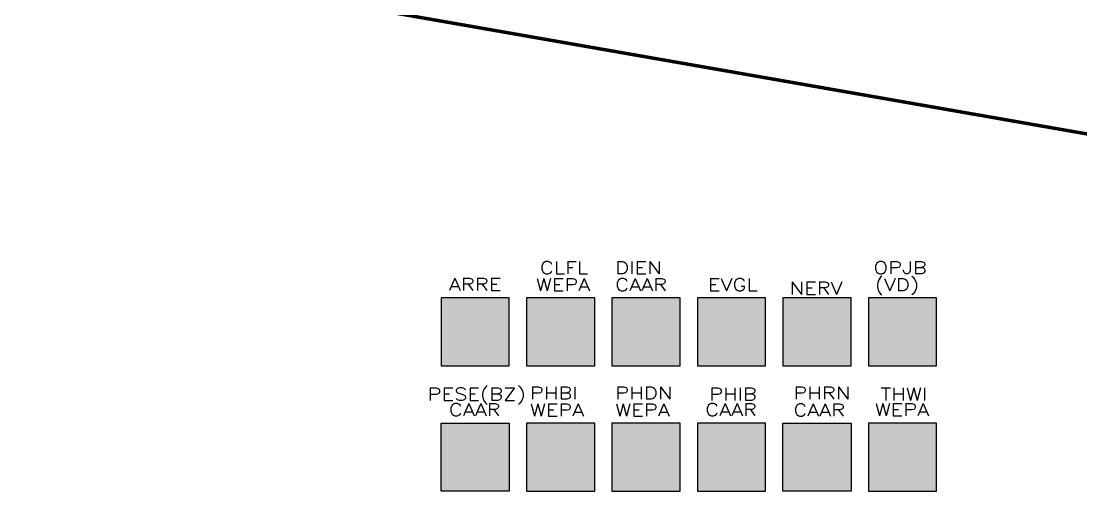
# Model space of a CAD drawing. Extents: x -14.2 to 52.3, y 3.7 to 90.9.
# Drawn here: x -13.45 to 1.93, y 20.49 to 27.47 of the extents above; entities that cross this region are included whole.
import ezdxf
from ezdxf.enums import TextEntityAlignment as Align

# ---------------------------------------------------------------- set-up
doc = ezdxf.new("R2010")
doc.units = 0
doc.linetypes.add('limpo_PINI-PSG-PE-0102-LAZ-R00$0$DASHDOT', pattern=[1, 0.5, -0.25, 0, -0.25])
for name, color, linetype in [('FOR_CONTROL', 2, 'Continuous'), ('limpo_PINI-PSG-PE-0102-LAZ-R00$0$PA_EXTE_1', 1, 'Continuous'), ('limpo_PINI-PSG-PE-0102-LAZ-R00$0$PA_EXTE_3', 3, 'Continuous'), ('limpo_PINI-PSG-PE-0102-LAZ-R00$0$PA_LIMI_TER', 32, 'limpo_PINI-PSG-PE-0102-LAZ-R00$0$DASHDOT'), ('PA_LIDER', 12, 'Continuous'), ('XR_ARQT', 7, 'Continuous')]:
    doc.layers.add(name, color=color, linetype=linetype)
doc.layers.add('PA_VEGE_AUX2', color=6, linetype='Continuous', plot=False)
for name, color, linetype, lineweight, true_color in [('PA_VEGE_FOR_CLFL', 7, 'Continuous', 0, 0xb4ae97), ('PA_VEGE_FOR_DIEN', 7, 'Continuous', 0, 0xf6e26f), ('PA_VEGE_FOR_NERV', 7, 'Continuous', 0, 0xeb9c42), ('PA_VEGE_FOR_PESEBZ', 7, 'Continuous', 0, 0x9366e5), ('PA_VEGE_FOR_PHBI', 7, 'Continuous', 0, 0x87c4aa), ('PA_VEGE_FOR_THWI', 7, 'Continuous', 0, 0xde9d87)]:
    doc.layers.add(name, color=color, linetype=linetype, lineweight=lineweight, true_color=true_color)
for name, color, linetype, true_color in [('PA_VEGE_FOR_CLFLVD', 7, 'Continuous', 0x4e79a6), ('PA_VEGE_FOR_CRER', 7, 'Continuous', 0xffddd1), ('PA_VEGE_FOR_EVGL', 7, 'Continuous', 0xa6c9d3), ('PA_VEGE_FOR_OPJB(VD)', 7, 'Continuous', 0xb0d8b0), ('PA_VEGE_FOR_PHDN', 7, 'Continuous', 0xc2ffe0)]:
    doc.layers.add(name, color=color, linetype=linetype, true_color=true_color)
doc.layers.add('PA_VEGE_FOR_ZOJS', color=93, linetype='Continuous', lineweight=0)
doc.styles.add('COTA', font='romans.shx', dxfattribs={"width": 1.25})

# ---------------------------------------------------------------- blocks, each defined once
blk = doc.blocks.new('limpo_PINI-PSG-PE-0102-LAZ-R00')
at = {"layer": 'limpo_PINI-PSG-PE-0102-LAZ-R00$0$PA_EXTE_1'}
for points in [[(4.995, 25.854), (4.993, 25.868, 0.382124), (0.938, 29.497), (-9.591, 29.497)], [(4.957, 25.744), (4.944, 25.862, 0.382124), (0.938, 29.447), (-9.591, 29.447)]]:
    blk.add_lwpolyline(points, format="xyb", dxfattribs=at)
at = {"layer": 'limpo_PINI-PSG-PE-0102-LAZ-R00$0$PA_EXTE_3'}
blk.add_lwpolyline([(-6.831, 30.122), (-6.831, 29.572), (1.002, 29.572, -0.380245), (5.053, 25.97, -0.15318), (5.484, 26.348, -0.051352), (6.201, 26.635, -0.019858), (9.34, 27.354), (10.689, 27.642), (10.425, 28.188, 0.34637), (9.869, 28.459), (8.041, 28.062, -0.156136), (6.827, 28.179), (-2.799, 32.315, 0.328425), (-3.954, 32.046), (-5.3, 30.472, -0.219284), (-6.06, 30.122)], format="xyb", close=True, dxfattribs=at)
blk.add_lwpolyline([(4.925, 25.356), (4.869, 25.854, 0.382124), (0.938, 29.372), (-9.591, 29.372)], format="xyb", dxfattribs=at)
at = {"layer": 'limpo_PINI-PSG-PE-0102-LAZ-R00$0$PA_LIMI_TER', "const_width": 0.05, "flags": 128}
blk.add_lwpolyline([(0.497, 4.366), (45.476, 3.67), (49.077, 28.957), (49.729, 28.889), (52.343, 53.357), (-10.257, 53.134), (-13.381, 28.511), (2.923, 25.662)], close=True, dxfattribs=at)

msp = doc.modelspace()

# ---------------------------------------------------------------- hatches: boundary and pattern name
at = {"layer": 'PA_VEGE_FOR_CLFL'}
h = msp.add_hatch(color=256, dxfattribs=at)
h.dxf.hatch_style = 1
h.paths.add_polyline_path([(-3.637, 21.635), (-3.637, 20.645), (-2.647, 20.645), (-2.647, 21.635)])
at = {"layer": 'PA_VEGE_FOR_CLFLVD'}
h = msp.add_hatch(color=256, dxfattribs=at)
h.dxf.hatch_style = 1
edge = h.paths.add_edge_path()
edge.add_line((2.227, 30.155), (1.692, 30.086))
edge.add_arc((1.974, 29.097), 1.029, 105.9157, 126.7213)
edge.add_arc((1.961, 29.123), 1, 127.0252, 147.6264)
edge.add_line((1.116, 29.659), (1.061, 29.571))
edge.add_arc((1.002, 25.493), 4.079, 24.7573, 89.177, ccw=False)
edge.add_line((4.707, 27.201), (6.827, 28.179))
edge.add_line((6.827, 28.179), (2.227, 30.155))
h = msp.add_hatch(color=256, dxfattribs=at)
h.dxf.hatch_style = 1
h.paths.add_polyline_path([(-5.127, 23.454), (-6.117, 23.454), (-6.117, 22.464), (-5.127, 22.464)])
at = {"layer": 'PA_VEGE_FOR_CRER'}
h = msp.add_hatch(color=256, dxfattribs=at)
h.dxf.hatch_style = 1
h.paths.add_polyline_path([(-1.407, 21.635), (-2.397, 21.635), (-2.397, 20.645), (-1.407, 20.645)])
at = {"layer": 'PA_VEGE_FOR_DIEN'}
h = msp.add_hatch(color=256, dxfattribs=at)
h.dxf.hatch_style = 1
h.paths.add_polyline_path([(-3.887, 23.454), (-4.877, 23.454), (-4.877, 22.464), (-3.887, 22.464)])
at = {"layer": 'PA_VEGE_FOR_EVGL'}
h = msp.add_hatch(color=256, dxfattribs=at)
h.dxf.hatch_style = 1
h.paths.add_polyline_path([(-2.647, 23.454), (-3.637, 23.454), (-3.637, 22.464), (-2.647, 22.464)])
at = {"layer": 'PA_VEGE_FOR_NERV'}
h = msp.add_hatch(color=256, dxfattribs=at)
h.dxf.hatch_style = 1
h.paths.add_polyline_path([(-1.407, 23.454), (-2.397, 23.454), (-2.397, 22.464), (-1.407, 22.464)])
at = {"layer": 'PA_VEGE_FOR_OPJB(VD)'}
h = msp.add_hatch(color=256, dxfattribs=at)
h.dxf.hatch_style = 1
h.paths.add_polyline_path([(-0.167, 23.454), (-1.157, 23.454), (-1.157, 22.464), (-0.167, 22.464)])
at = {"layer": 'PA_VEGE_FOR_PESEBZ'}
h = msp.add_hatch(color=256, dxfattribs=at)
h.dxf.hatch_style = 1
h.paths.add_polyline_path([(-7.357, 21.635), (-7.357, 20.645), (-6.367, 20.645), (-6.367, 21.635)])
at = {"layer": 'PA_VEGE_FOR_PHBI'}
h = msp.add_hatch(color=256, dxfattribs=at)
h.dxf.hatch_style = 1
h.paths.add_polyline_path([(-5.127, 21.635), (-6.117, 21.635), (-6.117, 20.645), (-5.127, 20.645)])
at = {"layer": 'PA_VEGE_FOR_PHDN'}
h = msp.add_hatch(color=256, dxfattribs=at)
h.dxf.hatch_style = 1
h.paths.add_polyline_path([(-4.877, 20.645), (-3.887, 20.645), (-3.887, 21.635), (-4.877, 21.635)])
at = {"layer": 'PA_VEGE_FOR_THWI'}
h = msp.add_hatch(color=256, dxfattribs=at)
h.dxf.hatch_style = 1
h.paths.add_polyline_path([(-1.157, 21.635), (-1.157, 20.645), (-0.167, 20.645), (-0.167, 21.635)])
at = {"layer": 'PA_VEGE_FOR_ZOJS'}
h = msp.add_hatch(color=256, dxfattribs=at)
h.dxf.hatch_style = 1
h.paths.add_polyline_path([(-6.367, 22.464), (-6.367, 23.454), (-7.357, 23.454), (-7.357, 22.464)])

# ---------------------------------------------------------------- linework, layer by layer
for points in [[(-6.367, 22.464), (-6.367, 23.454), (-7.357, 23.454), (-7.357, 22.464), (-6.367, 22.464)], [(-6.117, 23.454), (-6.117, 22.464), (-5.127, 22.464), (-5.127, 23.454), (-6.117, 23.454)], [(-3.887, 22.464), (-3.887, 23.454), (-4.877, 23.454), (-4.877, 22.464), (-3.887, 22.464)], [(-2.647, 23.454), (-3.637, 23.454), (-3.637, 22.464), (-2.647, 22.464), (-2.647, 23.454)], [(-1.407, 23.454), (-2.397, 23.454), (-2.397, 22.464), (-1.407, 22.464), (-1.407, 23.454)], [(-0.167, 23.454), (-1.157, 23.454), (-1.157, 22.464), (-0.167, 22.464)], [(-7.357, 21.635), (-6.367, 21.635), (-6.367, 20.645), (-7.357, 20.645)], [(-6.117, 20.645), (-5.127, 20.645), (-5.127, 21.635), (-6.117, 21.635), (-6.117, 20.645)], [(-3.887, 21.635), (-4.877, 21.635), (-4.877, 20.645), (-3.887, 20.645)], [(-2.647, 21.635), (-3.637, 21.635), (-3.637, 20.645), (-2.647, 20.645)], [(-2.397, 21.635), (-1.407, 21.635), (-1.407, 20.645), (-2.397, 20.645)], [(-0.167, 21.635), (-1.157, 21.635), (-1.157, 20.645), (-0.167, 20.645), (-0.167, 21.635)]]:
    msp.add_lwpolyline(points, close=True)
at = {"layer": 'FOR_CONTROL'}
msp.add_lwpolyline([(2.227, 30.155), (1.692, 30.086, 0.091032), (1.359, 29.922, 0.090133), (1.116, 29.659), (1.061, 29.571, -0.288728), (4.707, 27.201), (6.827, 28.179)], format="xyb", close=True, dxfattribs=at)
msp.add_lwpolyline([(2.227, 30.155), (1.692, 30.086, 0.091032), (1.359, 29.922, 0.090133), (1.116, 29.659), (1.061, 29.571, -0.288728), (4.707, 27.201), (6.827, 28.179)], format="xyb", close=True, dxfattribs=at)
at = {"layer": 'PA_VEGE_AUX2'}
msp.add_lwpolyline([(-6.831, 30.122), (-6.831, 29.572), (1.002, 29.572, -0.380245), (5.053, 25.97, -0.15318), (5.484, 26.348, -0.051352), (6.201, 26.635, -0.019858), (9.34, 27.354), (10.689, 27.642), (10.425, 28.188, 0.34637), (9.869, 28.459), (8.041, 28.062, -0.156136), (6.827, 28.179), (-2.799, 32.315, 0.328425), (-3.954, 32.046), (-5.3, 30.472, -0.219284), (-6.06, 30.122)], format="xyb", close=True, dxfattribs=at)

# ---------------------------------------------------------------- texts
at = {"layer": 'PA_LIDER', "color": 2, "style": 'COTA', "width": 1.25}
for s, p in [('CLFL', (-5.925, 23.8)), ('DIEN', (-4.83, 23.8)), ('OPJB', (-1.082, 23.8)), ('WEPA', (-5.983, 23.553)), ('CAAR', (-4.83, 23.553)), ('EVGL', (-3.485, 23.553)), ('NERV', (-2.302, 23.502)), ('(VD)', (-1.065, 23.553)), ('PHBI', (-6.07, 21.981)), ('PHDN', (-4.83, 21.981)), ('PHRN', (-2.245, 21.981)), ('WEPA', (-6.07, 21.734)), ('WEPA', (-4.83, 21.734)), ('CAAR', (-2.245, 21.734))]:
    msp.add_text(s, height=0.18, dxfattribs=at).set_placement(p)
for s, p in [('ARRE', (-6.862, 23.504)), ('PESE(BZ)', (-6.841, 21.91)), ('PHIB', (-3.121, 21.91)), ('THWI', (-0.641, 21.91)), ('CAAR', (-6.869, 21.685)), ('CAAR', (-3.149, 21.685)), ('WEPA', (-0.669, 21.685))]:
    msp.add_text(s, height=0.18, dxfattribs=at).set_placement(p, align=Align.BOTTOM_CENTER)

# ---------------------------------------------------------------- next in the draw order: block references
at = {"layer": 'XR_ARQT'}
msp.add_blockref('limpo_PINI-PSG-PE-0102-LAZ-R00', (-0.042, 0.017), dxfattribs=at)

doc.saveas('drawing.dxf')
